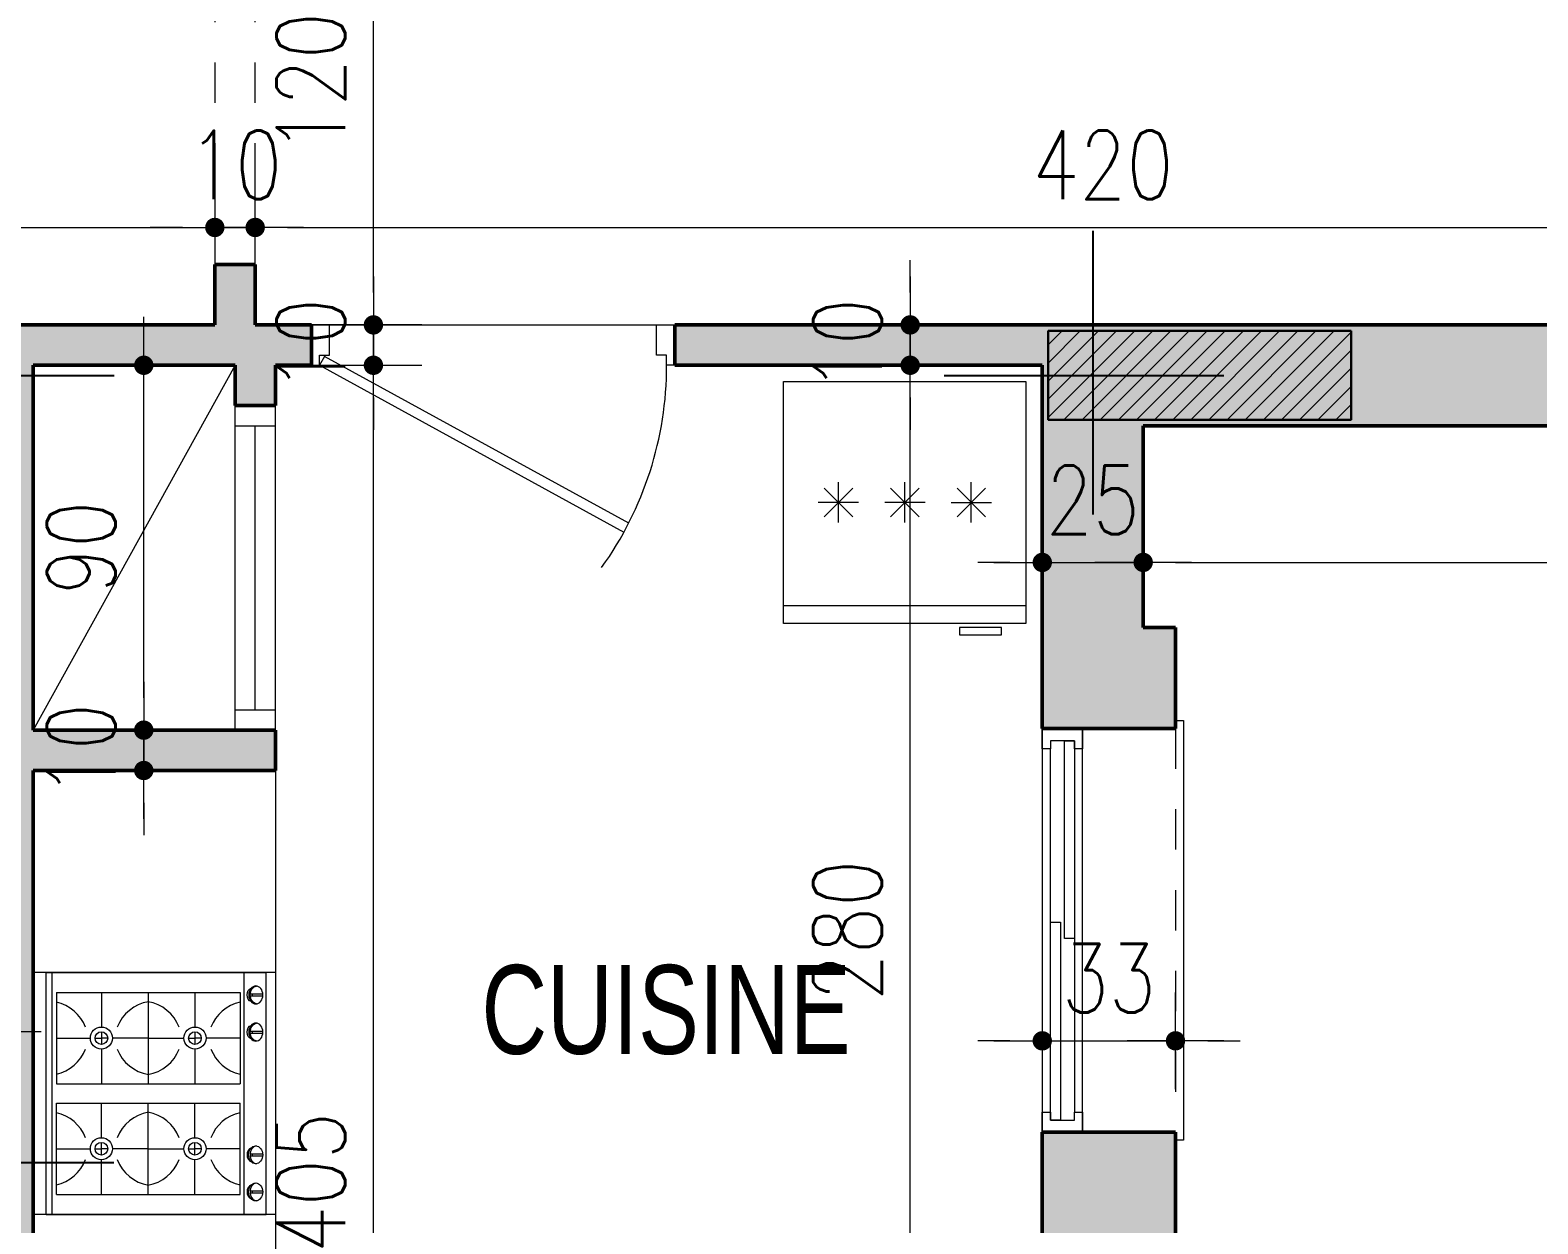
# Model space of a CAD drawing. Header units: millimetres. Extents: x 906 to 2589, y -1235 to -637.
# Drawn here: x 2516.743 to 2520.479, y -1218.591 to -1215.634 of the extents above; entities that cross this region are included whole.
import ezdxf

# ---------------------------------------------------------------- set-up
doc = ezdxf.new("R2010")
doc.units = ezdxf.units.MM
for name, pattern in [('AXES', [2, 1.25, -0.25, 0.25, -0.25]), ('CONTINU', [0]), ('HIDDEN', [0.375, 0.25, -0.125])]:
    doc.linetypes.add(name, pattern=pattern)
doc.layers.get('DEFPOINTS').update_dxf_attribs({"color": 255, "lineweight": 13})
for name, color, linetype, lineweight in [('A-signe', 7, 'Continuous', 9), ('APPUITS', 7, 'Continuous', 18), ('DIM.', 4, 'Continuous', 25), ('interrompu', 7, 'HIDDEN', 15), ('MENUISERIE', 7, 'Continuous', 13), ('MUR 0.5', 7, 'Continuous', 50), ('POTEAUX ARCH', 7, 'Continuous', 30), ('POTEAUX HACHURE', 7, 'Continuous', 15), ('SANITAIRE', 7, 'Continuous', 15), ('TEXTE', 7, 'Continuous', 20)]:
    doc.layers.add(name, color=color, linetype=linetype, lineweight=lineweight)
doc.layers.add('AXE', color=7, linetype='AXES')
doc.layers.add('teinte 5', color=200, linetype='Continuous')
doc.styles.add('atef', font='romans.shx', dxfattribs={"width": 0.8})
doc.styles.add('STYLE4', font='swisscl.ttf')
doc.dimstyles.new('COTEXT', dxfattribs={"dimscale": 0, "dimtxt": 0.17, "dimasz": 0.08, "dimexe": 0.015, "dimexo": 0.015, "dimgap": 0.07, "dimtad": 1, "dimdec": 0, "dimlfac": 100, "dimzin": 0, "dimdsep": 46, "dimtxsty": 'atef', "dimblk": 'SIG2', "dimcen": 0.15, "dimse1": 1, "dimse2": 1, "dimclrd": 256, "dimclre": 6, "dimclrt": 2, "dimadec": 0, "dimazin": 0, "dimtfac": 0.5, "dimtdec": 0, "dimtix": 1, "dimtmove": 2, "dimatfit": 1, "dimldrblk": 'SIG2', "dimfxl": 0.18, "dimtolj": 1, "dimtzin": 0, "dimlwd": 18, "dimarcsym": 0})

# ---------------------------------------------------------------- blocks, each defined once
blk = doc.blocks.new('PORTE 0.90')
at = {"layer": 'MENUISERIE'}
for points in [[(-0.7859, 0.3911), (-0.0325, -0.0217), (-0.02, 0), (-0.7742, 0.4132)], [(-0.9, 0), (-0.88, 0), (-0.88, -0.025), (-0.855, -0.025), (-0.855, -0.1), (-0.9, -0.1)], [(0, 0), (-0.02, 0), (-0.02, -0.025), (-0.045, -0.025), (-0.045, -0.1), (0, -0.1)]]:
    blk.add_lwpolyline(points, dxfattribs=at)
blk.add_arc((-0.02, 0), 0.86, 144.3645, 180, dxfattribs=at)
blk = doc.blocks.new('Frigo1')
for p, q in [((0, 0.6), (0, 0)), ((0.6, 0.6), (0, 0.6)), ((0.6, 0), (0.6, 0.6)), ((0.0007, 0.0439), (0.5982, 0.0439)), ((0, 0), (0.6, 0)), ((0.0601, -0.0276), (0.0601, -0.0096)), ((0.0601, -0.0096), (0.1642, -0.0096)), ((0.1642, -0.0276), (0.0601, -0.0276)), ((0.1642, -0.0096), (0.1642, -0.0276))]:
    blk.add_line(p, q)
at = {"color": 0}
for p, q in [((0.1349, 0.25), (0.1349, 0.35)), ((0.2995, 0.25), (0.2995, 0.35)), ((0.4641, 0.25), (0.4641, 0.35)), ((0.1849, 0.3), (0.0849, 0.3)), ((0.1702, 0.2646), (0.0995, 0.3354)), ((0.0995, 0.2646), (0.1702, 0.3354)), ((0.2495, 0.3), (0.3495, 0.3)), ((0.2641, 0.2646), (0.3348, 0.3354)), ((0.3348, 0.2646), (0.2641, 0.3354)), ((0.4141, 0.3), (0.5141, 0.3)), ((0.4287, 0.2646), (0.4994, 0.3354)), ((0.4994, 0.2646), (0.4287, 0.3354))]:
    blk.add_line(p, q, dxfattribs=at)
blk = doc.blocks.new('KITCHEN  AID 30')
for p, q in [((-150, 0), (150, 0)), ((-150, 0), (-150, -272.5)), ((150, 0), (150, -272.5)), ((-150, -7.5), (150, -7.5)), ((-125, -12.5), (-125, -240)), ((-125, -12.5), (-12, -12.5)), ((-68.5, -12.5), (-68.5, -54.5)), ((-12, -12.5), (-12, -240)), ((12, -12.5), (12, -240)), ((125, -12.5), (12, -12.5)), ((68.5, -12.5), (68.5, -54.5)), ((125, -12.5), (125, -240)), ((-125, -68.3), (-82.2, -68.3)), ((-76.3, -68.3), (-60.7, -68.3)), ((-68.5, -60.4), (-68.5, -68.3)), ((-68.5, -76.1), (-68.5, -68.3)), ((-54.8, -68.3), (-12, -68.3)), ((54.8, -68.3), (12, -68.3)), ((76.3, -68.3), (60.7, -68.3)), ((68.5, -60.4), (68.5, -68.3)), ((68.5, -76.1), (68.5, -68.3)), ((125, -68.3), (82.2, -68.3)), ((-68.5, -126.5), (-68.5, -82)), ((68.5, -126.5), (68.5, -82)), ((-125, -126.2), (-12, -126.2)), ((-68.5, -126), (-68.5, -170.5)), ((125, -126.2), (12, -126.2)), ((68.5, -126), (68.5, -170.5)), ((-125, -184.2), (-82.2, -184.2)), ((-76.3, -184.2), (-60.7, -184.2)), ((-68.5, -176.4), (-68.5, -184.2)), ((-68.5, -192.1), (-68.5, -184.2)), ((-54.8, -184.2), (-12, -184.2)), ((54.8, -184.2), (12, -184.2)), ((76.3, -184.2), (60.7, -184.2)), ((68.5, -176.4), (68.5, -184.2)), ((68.5, -192.1), (68.5, -184.2)), ((125, -184.2), (82.2, -184.2)), ((-68.5, -240), (-68.5, -198)), ((68.5, -240), (68.5, -198)), ((-125, -240), (-12, -240)), ((125, -240), (12, -240)), ((-150, -245), (150, -245)), ((-123.2, -252.5), (-123.2, -268.1)), ((-120.7, -255.2), (-123.2, -255.2)), ((-120.7, -252.5), (-120.7, -268.1)), ((-77.2, -252.5), (-77.2, -268.1)), ((-74.7, -255.2), (-77.2, -255.2)), ((-74.7, -252.5), (-74.7, -268.1)), ((74.7, -252.7), (74.7, -268.2)), ((74.7, -255.4), (77.2, -255.4)), ((77.2, -252.7), (77.2, -268.2)), ((120.7, -252.7), (120.7, -268.2)), ((120.7, -255.4), (123.2, -255.4)), ((123.2, -252.7), (123.2, -268.2)), ((-150, -272.5), (150, -272.5))]:
    blk.add_line(p, q)
for centre, radius in [((-68.5, -68.3), 13.7), ((68.5, -68.3), 13.7), ((-68.5, -68.3), 7.82), ((68.5, -68.3), 7.82), ((-68.5, -184.2), 13.7), ((-68.5, -184.2), 7.82), ((68.5, -184.2), 13.7), ((68.5, -184.2), 7.82)]:
    blk.add_circle(centre, radius)
for centre, start, end in [((-63.7, -1.3), 192.7674, 248.8188), ((-73.3, -1.3), 291.1812, 347.2326), ((73.3, -1.3), 192.7674, 248.8188), ((63.7, -1.3), 291.1812, 347.2326), ((-63.7, -135.2), 111.1812, 170.1161), ((-73.3, -135.2), 9.8839, 68.8188), ((73.3, -135.2), 111.1812, 170.1161), ((63.7, -135.2), 9.8839, 68.8188), ((-63.7, -117.3), 189.8839, 248.8188), ((-73.3, -117.3), 291.1812, 350.1161), ((73.3, -117.3), 189.8839, 248.8188), ((63.7, -117.3), 291.1812, 350.1161), ((-63.7, -251.2), 111.1812, 167.2326), ((-73.3, -251.2), 12.7674, 68.8188), ((73.3, -251.2), 111.1812, 167.2326), ((63.7, -251.2), 12.7674, 68.8188)]:
    blk.add_arc(centre, 50.7, start, end)
for centre in [(-122, -259.4), (-76, -259.4)]:
    blk.add_ellipse(centre, major_axis=(-11.1, 0), ratio=0.7838)
for centre, major_axis, ratio, start_param, end_param in [((-122, -261.2), (-11.1, 0), 0.7838, 3.244352, 6.180426), ((-122, -254.5), (-8.35, 0), 0.700025, 3.302477, 6.122301), ((-76, -261.2), (-11.1, 0), 0.7838, 3.244352, 6.180426), ((-76, -254.5), (-8.35, 0), 0.700025, 3.302477, 6.122301)]:
    blk.add_ellipse(centre, major_axis=major_axis, ratio=ratio, start_param=start_param, end_param=end_param)
at = {"extrusion": (0, 0, -1)}
for centre in [(76, -259.6), (122, -259.6)]:
    blk.add_ellipse(centre, major_axis=(11.1, 0), ratio=0.7838, dxfattribs=at)
for centre, major_axis, ratio, start_param, end_param in [((76, -261.4), (11.1, 0), 0.7838, 3.244352, 6.180426), ((76, -254.7), (8.35, 0), 0.700025, 3.302477, 6.122301), ((122, -261.4), (11.1, 0), 0.7838, 3.244352, 6.180426), ((122, -254.7), (8.35, 0), 0.700025, 3.302477, 6.122301)]:
    blk.add_ellipse(centre, major_axis=major_axis, ratio=ratio, start_param=start_param, end_param=end_param, dxfattribs=at)
blk = doc.blocks.new('SIG2')
at = {"layer": 'A-signe'}
for p, q in [((0, 1.5), (0, 0.5)), ((0, 0.5), (0, -0.5)), ((-1.5, 0), (-0.5, 0)), ((-0.5, 0), (0.5, 0)), ((0.5, 0), (1.5, 0)), ((0, -0.5), (0, -1.5))]:
    blk.add_line(p, q, dxfattribs=at)
at = {"layer": 'A-signe', "const_width": 0.3}
blk.add_lwpolyline([(-0.15, 0, 1), (0.15, 0, 1)], format="xyb", close=True, dxfattribs=at)
blk = doc.blocks.new('*D793')
at = {"layer": 'DEFPOINTS', "color": 0, "transparency": 16777216}
for p in [(2517.5939, -1216.464), (2518.4928, -1216.464), (2517.8101, -1220.514)]:
    blk.add_point(p, dxfattribs=at)
at = {"layer": 'DIM.', "lineweight": 18, "transparency": 16777216}
blk.add_line((2517.5939, -1220.434), (2517.5939, -1216.544), dxfattribs=at)
at = {"layer": 'DIM.', "lineweight": 18, "transparency": 16777216, "xscale": 0.08, "yscale": 0.08, "zscale": 0.08}
for p, rotation in [((2517.5939, -1216.464), 90), ((2517.5939, -1220.514), 270)]:
    blk.add_blockref('SIG2', p, dxfattribs=dict(at, rotation=rotation))
at = {"layer": 'DIM.', "color": 2, "transparency": 16777216, "insert": (2517.4389, -1218.489), "char_height": 0.17, "attachment_point": 5, "rotation": 90, "style": 'atef'}
blk.add_mtext('\\A1;405', dxfattribs=at)
blk = doc.blocks.new('*D794')
at = {"layer": 'DEFPOINTS', "color": 0, "transparency": 16777216}
for p in [(2517.5939, -1216.364), (2518.4928, -1216.364), (2518.4928, -1216.464)]:
    blk.add_point(p, dxfattribs=at)
at = {"layer": 'DIM.', "lineweight": 18, "transparency": 16777216}
for p, q in [((2517.5939, -1216.284), (2517.5939, -1216.204)), ((2517.5939, -1216.464), (2517.5939, -1216.364)), ((2517.5939, -1216.544), (2517.5939, -1216.624))]:
    blk.add_line(p, q, dxfattribs=at)
at = {"layer": 'DIM.', "lineweight": 18, "transparency": 16777216, "xscale": 0.08, "yscale": 0.08, "zscale": 0.08}
for p, rotation in [((2517.5939, -1216.364), 270), ((2517.5939, -1216.464), 90)]:
    blk.add_blockref('SIG2', p, dxfattribs=dict(at, rotation=rotation))
at = {"layer": 'DIM.', "color": 2, "transparency": 16777216, "insert": (2517.4389, -1216.414), "char_height": 0.17, "attachment_point": 5, "rotation": 90, "style": 'atef'}
blk.add_mtext('\\A1;10', dxfattribs=at)
blk = doc.blocks.new('*D627')
at = {"layer": 'DEFPOINTS', "color": 0, "transparency": 16777216}
for p in [(2517.5939, -1215.164), (2518.0112, -1215.164), (2518.4378, -1216.364)]:
    blk.add_point(p, dxfattribs=at)
at = {"layer": 'DIM.', "lineweight": 18, "transparency": 16777216}
blk.add_line((2517.5939, -1216.284), (2517.5939, -1215.244), dxfattribs=at)
at = {"layer": 'DIM.', "lineweight": 18, "transparency": 16777216, "xscale": 0.08, "yscale": 0.08, "zscale": 0.08}
for p, rotation in [((2517.5939, -1215.164), 90), ((2517.5939, -1216.364), 270)]:
    blk.add_blockref('SIG2', p, dxfattribs=dict(at, rotation=rotation))
at = {"layer": 'DIM.', "color": 2, "transparency": 16777216, "insert": (2517.4389, -1215.764), "char_height": 0.17, "attachment_point": 5, "rotation": 90, "style": 'atef'}
blk.add_mtext('\\A1;120', dxfattribs=at)
blk = doc.blocks.new('*D817')
at = {"layer": 'DEFPOINTS', "color": 0, "transparency": 16777216}
for p in [(2512.201, -1215.3637), (2517.201, -1216.1226), (2517.201, -1216.214)]:
    blk.add_point(p, dxfattribs=at)
at = {"layer": 'DIM.', "lineweight": 18, "transparency": 16777216}
blk.add_line((2512.281, -1216.1226), (2517.121, -1216.1226), dxfattribs=at)
at = {"layer": 'DIM.', "lineweight": 18, "transparency": 16777216, "xscale": 0.08, "yscale": 0.08, "zscale": 0.08, "rotation": 180}
blk.add_blockref('SIG2', (2512.201, -1216.1226), dxfattribs=at)
at = {"layer": 'DIM.', "lineweight": 18, "transparency": 16777216, "xscale": 0.08, "yscale": 0.08, "zscale": 0.08}
blk.add_blockref('SIG2', (2517.201, -1216.1226), dxfattribs=at)
at = {"layer": 'DIM.', "color": 2, "transparency": 16777216, "insert": (2514.701, -1215.9676), "char_height": 0.17, "attachment_point": 5, "style": 'atef'}
blk.add_mtext('\\A1;500', dxfattribs=at)
blk = doc.blocks.new('*D818')
at = {"layer": 'DEFPOINTS', "color": 0, "transparency": 16777216}
for p in [(2517.301, -1216.1226), (2517.201, -1216.214), (2517.301, -1216.214)]:
    blk.add_point(p, dxfattribs=at)
at = {"layer": 'DIM.', "lineweight": 18, "transparency": 16777216}
for p, q in [((2517.121, -1216.1226), (2517.041, -1216.1226)), ((2517.201, -1216.1226), (2517.301, -1216.1226)), ((2517.381, -1216.1226), (2517.461, -1216.1226))]:
    blk.add_line(p, q, dxfattribs=at)
at = {"layer": 'DIM.', "lineweight": 18, "transparency": 16777216, "xscale": 0.08, "yscale": 0.08, "zscale": 0.08}
blk.add_blockref('SIG2', (2517.201, -1216.1226), dxfattribs=at)
at = {"layer": 'DIM.', "lineweight": 18, "transparency": 16777216, "xscale": 0.08, "yscale": 0.08, "zscale": 0.08, "rotation": 180}
blk.add_blockref('SIG2', (2517.301, -1216.1226), dxfattribs=at)
at = {"layer": 'DIM.', "color": 2, "transparency": 16777216, "insert": (2517.251, -1215.9676), "char_height": 0.17, "attachment_point": 5, "style": 'atef'}
blk.add_mtext('\\A1;10', dxfattribs=at)
blk = doc.blocks.new('*D819')
at = {"layer": 'DEFPOINTS', "color": 0, "transparency": 16777216}
for p in [(2521.501, -1216.1226), (2517.301, -1216.214), (2521.501, -1216.364)]:
    blk.add_point(p, dxfattribs=at)
at = {"layer": 'DIM.', "lineweight": 18, "transparency": 16777216}
blk.add_line((2517.381, -1216.1226), (2521.421, -1216.1226), dxfattribs=at)
at = {"layer": 'DIM.', "lineweight": 18, "transparency": 16777216, "xscale": 0.08, "yscale": 0.08, "zscale": 0.08, "rotation": 180}
blk.add_blockref('SIG2', (2517.301, -1216.1226), dxfattribs=at)
at = {"layer": 'DIM.', "lineweight": 18, "transparency": 16777216, "xscale": 0.08, "yscale": 0.08, "zscale": 0.08}
blk.add_blockref('SIG2', (2521.501, -1216.1226), dxfattribs=at)
at = {"layer": 'DIM.', "color": 2, "transparency": 16777216, "insert": (2519.401, -1215.9676), "char_height": 0.17, "attachment_point": 5, "style": 'atef'}
blk.add_mtext('\\A1;420', dxfattribs=at)
blk = doc.blocks.new('*D860')
at = {"layer": 'DEFPOINTS', "color": 0, "transparency": 16777216}
for p in [(2518.4928, -1216.464), (2518.9237, -1216.464), (2518.4635, -1219.264)]:
    blk.add_point(p, dxfattribs=at)
at = {"layer": 'DIM.', "lineweight": 18, "transparency": 16777216}
blk.add_line((2518.9237, -1219.184), (2518.9237, -1216.544), dxfattribs=at)
at = {"layer": 'DIM.', "lineweight": 18, "transparency": 16777216, "xscale": 0.08, "yscale": 0.08, "zscale": 0.08}
for p, rotation in [((2518.9237, -1216.464), 90), ((2518.9237, -1219.264), 270)]:
    blk.add_blockref('SIG2', p, dxfattribs=dict(at, rotation=rotation))
at = {"layer": 'DIM.', "color": 2, "transparency": 16777216, "insert": (2518.7687, -1217.864), "char_height": 0.17, "attachment_point": 5, "rotation": 90, "style": 'atef'}
blk.add_mtext('\\A1;280', dxfattribs=at)
blk = doc.blocks.new('*D665')
at = {"layer": 'DEFPOINTS', "color": 0, "transparency": 16777216}
for p in [(2518.4928, -1216.364), (2518.9237, -1216.364), (2518.4928, -1216.464)]:
    blk.add_point(p, dxfattribs=at)
at = {"layer": 'DIM.', "lineweight": 18, "transparency": 16777216}
for p, q in [((2518.9237, -1216.284), (2518.9237, -1216.204)), ((2518.9237, -1216.464), (2518.9237, -1216.364)), ((2518.9237, -1216.544), (2518.9237, -1216.624))]:
    blk.add_line(p, q, dxfattribs=at)
at = {"layer": 'DIM.', "lineweight": 18, "transparency": 16777216, "xscale": 0.08, "yscale": 0.08, "zscale": 0.08}
for p, rotation in [((2518.9237, -1216.364), 270), ((2518.9237, -1216.464), 90)]:
    blk.add_blockref('SIG2', p, dxfattribs=dict(at, rotation=rotation))
at = {"layer": 'DIM.', "color": 2, "transparency": 16777216, "insert": (2518.7687, -1216.414), "char_height": 0.17, "attachment_point": 5, "rotation": 90, "style": 'atef'}
blk.add_mtext('\\A1;10', dxfattribs=at)
blk = doc.blocks.new('*D861')
at = {"layer": 'DEFPOINTS', "color": 0, "transparency": 16777216}
for p in [(2513.3506, -1218.1144), (2513.3506, -1218.314), (2516.651, -1218.314)]:
    blk.add_point(p, dxfattribs=at)
at = {"layer": 'DIM.', "lineweight": 18, "transparency": 16777216}
blk.add_line((2516.571, -1218.1144), (2513.4306, -1218.1144), dxfattribs=at)
at = {"layer": 'DIM.', "lineweight": 18, "transparency": 16777216, "xscale": 0.08, "yscale": 0.08, "zscale": 0.08, "rotation": 180}
blk.add_blockref('SIG2', (2513.3506, -1218.1144), dxfattribs=at)
at = {"layer": 'DIM.', "lineweight": 18, "transparency": 16777216, "xscale": 0.08, "yscale": 0.08, "zscale": 0.08}
blk.add_blockref('SIG2', (2516.651, -1218.1144), dxfattribs=at)
at = {"layer": 'DIM.', "color": 2, "transparency": 16777216, "insert": (2515.0008, -1217.9594), "char_height": 0.17, "attachment_point": 5, "style": 'atef'}
blk.add_mtext('\\A1;330', dxfattribs=at)
blk = doc.blocks.new('*D670')
at = {"layer": 'DEFPOINTS', "color": 0, "transparency": 16777216}
for p in [(2519.251, -1216.8839), (2519.501, -1216.8839), (2519.501, -1216.9524)]:
    blk.add_point(p, dxfattribs=at)
at = {"layer": 'DIM.', "lineweight": 18, "transparency": 16777216}
for p, q in [((2519.171, -1216.9524), (2519.091, -1216.9524)), ((2519.251, -1216.9524), (2519.501, -1216.9524)), ((2519.581, -1216.9524), (2519.661, -1216.9524))]:
    blk.add_line(p, q, dxfattribs=at)
at = {"layer": 'DIM.', "lineweight": 18, "transparency": 16777216, "xscale": 0.08, "yscale": 0.08, "zscale": 0.08}
blk.add_blockref('SIG2', (2519.251, -1216.9524), dxfattribs=at)
at = {"layer": 'DIM.', "lineweight": 18, "transparency": 16777216, "xscale": 0.08, "yscale": 0.08, "zscale": 0.08, "rotation": 180}
blk.add_blockref('SIG2', (2519.501, -1216.9524), dxfattribs=at)
at = {"layer": 'DIM.', "color": 2, "transparency": 16777216, "insert": (2519.376, -1216.7974), "char_height": 0.17, "attachment_point": 5, "style": 'atef'}
blk.add_mtext('\\A1;25', dxfattribs=at)
blk = doc.blocks.new('*D671')
at = {"layer": 'DEFPOINTS', "color": 0, "transparency": 16777216}
for p in [(2523.401, -1216.614), (2519.501, -1216.8839), (2523.401, -1216.9524)]:
    blk.add_point(p, dxfattribs=at)
at = {"layer": 'DIM.', "lineweight": 18, "transparency": 16777216}
blk.add_line((2519.581, -1216.9524), (2523.321, -1216.9524), dxfattribs=at)
at = {"layer": 'DIM.', "lineweight": 18, "transparency": 16777216, "xscale": 0.08, "yscale": 0.08, "zscale": 0.08, "rotation": 180}
blk.add_blockref('SIG2', (2519.501, -1216.9524), dxfattribs=at)
at = {"layer": 'DIM.', "lineweight": 18, "transparency": 16777216, "xscale": 0.08, "yscale": 0.08, "zscale": 0.08}
blk.add_blockref('SIG2', (2523.401, -1216.9524), dxfattribs=at)
at = {"layer": 'DIM.', "color": 2, "transparency": 16777216, "insert": (2521.5022, -1216.7974), "char_height": 0.17, "attachment_point": 5, "style": 'atef'}
blk.add_mtext('\\A1;390', dxfattribs=at)
blk = doc.blocks.new('*D1057')
at = {"layer": 'DEFPOINTS', "color": 0, "transparency": 16777216}
for p in [(2517.025, -1216.464), (2517.3511, -1216.464), (2517.3511, -1217.3679)]:
    blk.add_point(p, dxfattribs=at)
at = {"layer": 'DIM.', "lineweight": 18, "transparency": 16777216}
blk.add_line((2517.025, -1217.2879), (2517.025, -1216.544), dxfattribs=at)
at = {"layer": 'DIM.', "lineweight": 18, "transparency": 16777216, "xscale": 0.08, "yscale": 0.08, "zscale": 0.08}
for p, rotation in [((2517.025, -1216.464), 90), ((2517.025, -1217.3679), 270)]:
    blk.add_blockref('SIG2', p, dxfattribs=dict(at, rotation=rotation))
at = {"layer": 'DIM.', "color": 2, "transparency": 16777216, "insert": (2516.87, -1216.916), "char_height": 0.17, "attachment_point": 5, "rotation": 90, "style": 'atef'}
blk.add_mtext('\\A1;90', dxfattribs=at)
blk = doc.blocks.new('*D1060')
at = {"layer": 'DEFPOINTS', "color": 0, "transparency": 16777216}
for p in [(2516.7511, -1217.3679), (2516.7509, -1217.4679), (2517.025, -1217.4679)]:
    blk.add_point(p, dxfattribs=at)
at = {"layer": 'DIM.', "lineweight": 18, "transparency": 16777216}
for p, q in [((2517.025, -1217.2879), (2517.025, -1217.2079)), ((2517.025, -1217.3679), (2517.025, -1217.4679)), ((2517.025, -1217.5479), (2517.025, -1217.6279))]:
    blk.add_line(p, q, dxfattribs=at)
at = {"layer": 'DIM.', "lineweight": 18, "transparency": 16777216, "xscale": 0.08, "yscale": 0.08, "zscale": 0.08}
for p, rotation in [((2517.025, -1217.3679), 270), ((2517.025, -1217.4679), 90)]:
    blk.add_blockref('SIG2', p, dxfattribs=dict(at, rotation=rotation))
at = {"layer": 'DIM.', "color": 2, "transparency": 16777216, "insert": (2516.87, -1217.4179), "char_height": 0.17, "attachment_point": 5, "rotation": 90, "style": 'atef'}
blk.add_mtext('\\A1;10', dxfattribs=at)
blk = doc.blocks.new('*D1627')
at = {"layer": 'DEFPOINTS', "color": 0, "transparency": 16777216}
for p in [(2519.251, -1218.0074), (2519.581, -1218.0074), (2519.581, -1218.1376)]:
    blk.add_point(p, dxfattribs=at)
at = {"layer": 'DIM.', "lineweight": 18, "transparency": 16777216}
for p, q in [((2519.171, -1218.1376), (2519.091, -1218.1376)), ((2519.251, -1218.1376), (2519.581, -1218.1376)), ((2519.661, -1218.1376), (2519.741, -1218.1376))]:
    blk.add_line(p, q, dxfattribs=at)
at = {"layer": 'DIM.', "lineweight": 18, "transparency": 16777216, "xscale": 0.08, "yscale": 0.08, "zscale": 0.08}
blk.add_blockref('SIG2', (2519.251, -1218.1376), dxfattribs=at)
at = {"layer": 'DIM.', "lineweight": 18, "transparency": 16777216, "xscale": 0.08, "yscale": 0.08, "zscale": 0.08, "rotation": 180}
blk.add_blockref('SIG2', (2519.581, -1218.1376), dxfattribs=at)
at = {"layer": 'DIM.', "color": 2, "transparency": 16777216, "insert": (2519.416, -1217.9826), "char_height": 0.17, "attachment_point": 5, "style": 'atef'}
blk.add_mtext('\\A1;33', dxfattribs=at)

msp = doc.modelspace()

# ---------------------------------------------------------------- hatches: boundary and pattern name
at = {"layer": 'POTEAUX HACHURE'}
h = msp.add_hatch(dxfattribs=at)
h.set_pattern_fill('ANSI31', color=256, scale=0.01)
h.set_pattern_definition([(45, (1417.543198, -322.49866), (-0.0224506403, 0.0224506403), [])])
h.paths.add_polyline_path([(2520.016, -1216.379), (2519.2658, -1216.379), (2519.2658, -1216.599), (2520.016, -1216.599)])
at = {"layer": 'teinte 5', "linetype": 'CONTINU'}
h = msp.add_hatch(color=256, dxfattribs=at)
h.dxf.hatch_style = 1
h.paths.add_polyline_path([(2522.601, -1216.364), (2521.601, -1216.364), (2521.601, -1216.0631), (2521.501, -1216.0631), (2521.501, -1216.364), (2518.3404, -1216.364), (2518.3404, -1216.464), (2519.251, -1216.464), (2519.251, -1217.364), (2519.581, -1217.364), (2519.581, -1217.114), (2519.501, -1217.114), (2519.501, -1216.614), (2522.601, -1216.614)])
h = msp.add_hatch(color=256, dxfattribs=at)
h.dxf.hatch_style = 1
h.paths.add_polyline_path([(2516.7511, -1216.464), (2517.2511, -1216.464), (2517.2511, -1216.564), (2517.3511, -1216.564), (2517.3511, -1216.464), (2517.4404, -1216.464), (2517.4404, -1216.364), (2517.301, -1216.364), (2517.301, -1216.214), (2517.201, -1216.214), (2517.201, -1216.364), (2516.5008, -1216.364), (2516.5008, -1216.8941), (2516.651, -1216.8941), (2516.651, -1218.314), (2513.3506, -1218.314), (2513.1758, -1218.1392), (2513.1051, -1218.2099), (2513.3092, -1218.414), (2516.651, -1218.414), (2516.651, -1220.614), (2519.501, -1220.614), (2519.501, -1220.514), (2518.501, -1220.514), (2518.501, -1220.414), (2518.251, -1220.414), (2518.251, -1220.514), (2516.751, -1220.514), (2516.751, -1217.4679), (2517.3511, -1217.4679), (2517.3511, -1217.3679), (2516.7511, -1217.3679)])
h = msp.add_hatch(color=256, dxfattribs=at)
h.dxf.hatch_style = 1
h.paths.add_polyline_path([(2519.501, -1218.614), (2519.581, -1218.614), (2519.581, -1218.364), (2519.251, -1218.364), (2519.251, -1219.264), (2518.251, -1219.264), (2518.251, -1219.614), (2518.501, -1219.614), (2518.501, -1219.514), (2519.501, -1219.514)])

# ---------------------------------------------------------------- linework, layer by layer
at = {"layer": 'APPUITS'}
msp.add_lwpolyline([(2519.581, -1217.344), (2519.601, -1217.344), (2519.601, -1218.384), (2519.581, -1218.384)], dxfattribs=at)
at = {"layer": 'AXE'}
for p, q in [((2519.376, -1216.1309), (2519.376, -1216.8339)), ((2516.2581, -1216.489), (2516.9513, -1216.489)), ((2519.0076, -1216.489), (2519.7008, -1216.489)), ((2516.2578, -1218.439), (2516.951, -1218.439))]:
    msp.add_line(p, q, dxfattribs=at)
at = {"layer": 'interrompu', "ltscale": 0.2}
for p, q in [((2517.201, -1215.314), (2517.201, -1216.214)), ((2517.301, -1216.214), (2517.301, -1215.314)), ((2519.581, -1217.364), (2519.581, -1218.364))]:
    msp.add_line(p, q, dxfattribs=at)
at = {"layer": 'MENUISERIE'}
for p, q in [((2517.4404, -1216.364), (2518.3404, -1216.364)), ((2517.2511, -1216.464), (2516.7511, -1217.3679)), ((2517.2511, -1217.3679), (2517.2511, -1216.564)), ((2517.3511, -1217.3679), (2517.3511, -1216.564)), ((2517.2511, -1216.614), (2517.3511, -1216.614)), ((2517.3011, -1217.3179), (2517.3011, -1216.614)), ((2517.2511, -1217.3179), (2517.3511, -1217.3179))]:
    msp.add_line(p, q, dxfattribs=at)
at = {"layer": 'MENUISERIE', "color": 2, "linetype": 'Continuous'}
for p, q in [((2519.251, -1217.364), (2519.251, -1218.364)), ((2519.351, -1218.364), (2519.351, -1217.364)), ((2519.271, -1218.314), (2519.271, -1217.414)), ((2519.331, -1217.414), (2519.331, -1218.314))]:
    msp.add_line(p, q, dxfattribs=at)
at = {"layer": 'MENUISERIE', "color": 2, "linetype": 'Continuous', "extrusion": (0, 0, -1)}
for points in [[(-2519.351, -1217.364), (-2519.351, -1217.414), (-2519.331, -1217.414), (-2519.331, -1217.394), (-2519.271, -1217.394), (-2519.271, -1217.414), (-2519.251, -1217.414), (-2519.251, -1217.364), (-2519.251, -1217.364)], [(-2519.331, -1217.884), (-2519.306, -1217.884), (-2519.306, -1217.394), (-2519.331, -1217.394), (-2519.331, -1217.394)], [(-2519.296, -1218.334), (-2519.271, -1218.334), (-2519.271, -1217.844), (-2519.296, -1217.844), (-2519.296, -1217.844)], [(-2519.351, -1218.364), (-2519.251, -1218.364), (-2519.251, -1218.314), (-2519.271, -1218.314), (-2519.271, -1218.334), (-2519.331, -1218.334), (-2519.331, -1218.314), (-2519.351, -1218.314), (-2519.351, -1218.314)]]:
    msp.add_lwpolyline(points, close=True, dxfattribs=at)
at = {"layer": 'MUR 0.5'}
for p, q in [((2517.201, -1216.214), (2517.201, -1216.364)), ((2517.301, -1216.214), (2517.201, -1216.214)), ((2517.301, -1216.214), (2517.301, -1216.364)), ((2516.5008, -1216.364), (2517.201, -1216.364)), ((2517.301, -1216.364), (2517.4404, -1216.364)), ((2517.4404, -1216.464), (2517.4404, -1216.364)), ((2518.3404, -1216.364), (2521.501, -1216.364)), ((2518.3404, -1216.464), (2518.3404, -1216.364)), ((2517.2511, -1216.464), (2516.751, -1216.464)), ((2516.7511, -1217.3679), (2516.7511, -1216.464)), ((2517.2511, -1216.564), (2517.2511, -1216.464)), ((2517.4404, -1216.464), (2517.3511, -1216.464)), ((2517.3511, -1216.564), (2517.3511, -1216.464)), ((2519.251, -1216.464), (2518.3404, -1216.464)), ((2519.251, -1216.464), (2519.251, -1217.364)), ((2517.3511, -1216.564), (2517.2511, -1216.564)), ((2519.501, -1216.614), (2522.601, -1216.614)), ((2519.501, -1216.614), (2519.501, -1217.114)), ((2519.581, -1217.114), (2519.501, -1217.114)), ((2519.581, -1217.364), (2519.581, -1217.114)), ((2519.251, -1217.364), (2519.581, -1217.364)), ((2516.7511, -1217.3679), (2517.3511, -1217.3679)), ((2517.3511, -1217.4679), (2517.3511, -1217.3679)), ((2516.7509, -1217.4679), (2517.3511, -1217.4679)), ((2516.751, -1217.4679), (2516.751, -1220.514)), ((2519.251, -1218.364), (2519.251, -1219.264)), ((2519.581, -1218.364), (2519.251, -1218.364)), ((2519.581, -1218.614), (2519.581, -1218.364))]:
    msp.add_line(p, q, dxfattribs=at)
at = {"layer": 'POTEAUX ARCH'}
msp.add_lwpolyline([(2520.016, -1216.379), (2519.2658, -1216.379), (2519.2658, -1216.599), (2520.016, -1216.599)], close=True, dxfattribs=at)
at = {"layer": 'SANITAIRE'}
for p, q in [((2517.3511, -1217.4679), (2517.3511, -1220.514)), ((2517.3511, -1217.9679), (2516.7509, -1217.9679)), ((2517.3511, -1218.5679), (2516.7509, -1218.5679))]:
    msp.add_line(p, q, dxfattribs=at)

# ---------------------------------------------------------------- block references
at = {"layer": 'MENUISERIE', "rotation": 180}
msp.add_blockref('PORTE 0.90', (2517.4404, -1216.464), dxfattribs=at)
at = {"layer": 'SANITAIRE', "xscale": -1}
msp.add_blockref('Frigo1', (2519.21, -1217.1038), dxfattribs=at)
at = {"layer": 'SANITAIRE', "xscale": 0.002, "yscale": 0.002, "zscale": 0.002, "rotation": 89.99999999999999}
msp.add_blockref('KITCHEN  AID 30', (2516.7834, -1218.2679), dxfattribs=at)

# ---------------------------------------------------------------- texts
at = {"layer": 'TEXTE', "style": 'STYLE4'}
msp.add_text('CUISINE', height=0.22, dxfattribs=at).set_placement((2517.8616, -1218.1699))

# ---------------------------------------------------------------- dimensions: what is measured, and where the dimension line sits
at = {"layer": 'DIM.'}
for base, p1, p2, picture, middle in [((2517.5939, -1215.164), (2518.4378, -1216.364), (2518.0112, -1215.164), '*D627', (2517.4389, -1215.764)), ((2517.5939, -1216.364), (2518.4928, -1216.464), (2518.4928, -1216.364), '*D794', (2517.4389, -1216.414)), ((2518.9237, -1216.364), (2518.4928, -1216.464), (2518.4928, -1216.364), '*D665', (2518.7687, -1216.414)), ((2517.025, -1216.464), (2517.3511, -1217.3679), (2517.3511, -1216.464), '*D1057', (2516.87, -1216.916)), ((2517.5939, -1216.464), (2517.8101, -1220.514), (2518.4928, -1216.464), '*D793', (2517.4389, -1218.489)), ((2518.9237, -1216.464), (2518.4635, -1219.264), (2518.4928, -1216.464), '*D860', (2518.7687, -1217.864)), ((2517.025, -1217.4679), (2516.7511, -1217.3679), (2516.7509, -1217.4679), '*D1060', (2516.87, -1217.4179))]:
    dim = msp.add_linear_dim(base=base, p1=p1, p2=p2, angle=90, dimstyle='COTEXT', override={"dimscale": 1}, dxfattribs=at)
    dim.commit()
    dim.dimension.update_dxf_attribs({"geometry": picture, "text_midpoint": middle})
for base, p1, p2, picture, middle in [((2517.201, -1216.1226), (2512.201, -1215.3637), (2517.201, -1216.214), '*D817', (2514.701, -1215.9676)), ((2517.301, -1216.1226), (2517.201, -1216.214), (2517.301, -1216.214), '*D818', (2517.251, -1215.9676)), ((2521.501, -1216.1226), (2517.301, -1216.214), (2521.501, -1216.364), '*D819', (2519.401, -1215.9676)), ((2519.501, -1216.9524), (2519.251, -1216.8839), (2519.501, -1216.8839), '*D670', (2519.376, -1216.7974)), ((2513.3506, -1218.1144), (2516.651, -1218.314), (2513.3506, -1218.314), '*D861', (2515.0008, -1217.9594)), ((2519.581, -1218.1376), (2519.251, -1218.0074), (2519.581, -1218.0074), '*D1627', (2519.416, -1217.9826))]:
    dim = msp.add_linear_dim(base=base, p1=p1, p2=p2, dimstyle='COTEXT', override={"dimscale": 1}, dxfattribs=at)
    dim.commit()
    dim.dimension.update_dxf_attribs({"geometry": picture, "text_midpoint": middle})
dim = msp.add_linear_dim(base=(2523.401, -1216.9524), p1=(2519.501, -1216.8839), p2=(2523.401, -1216.614), dimstyle='COTEXT', override={"dimscale": 1}, dxfattribs=at)
dim.commit()
dim.dimension.update_dxf_attribs({"geometry": '*D671', "text_midpoint": (2521.5022, -1216.7974), "dimtype": 160})

doc.saveas('drawing.dxf')
